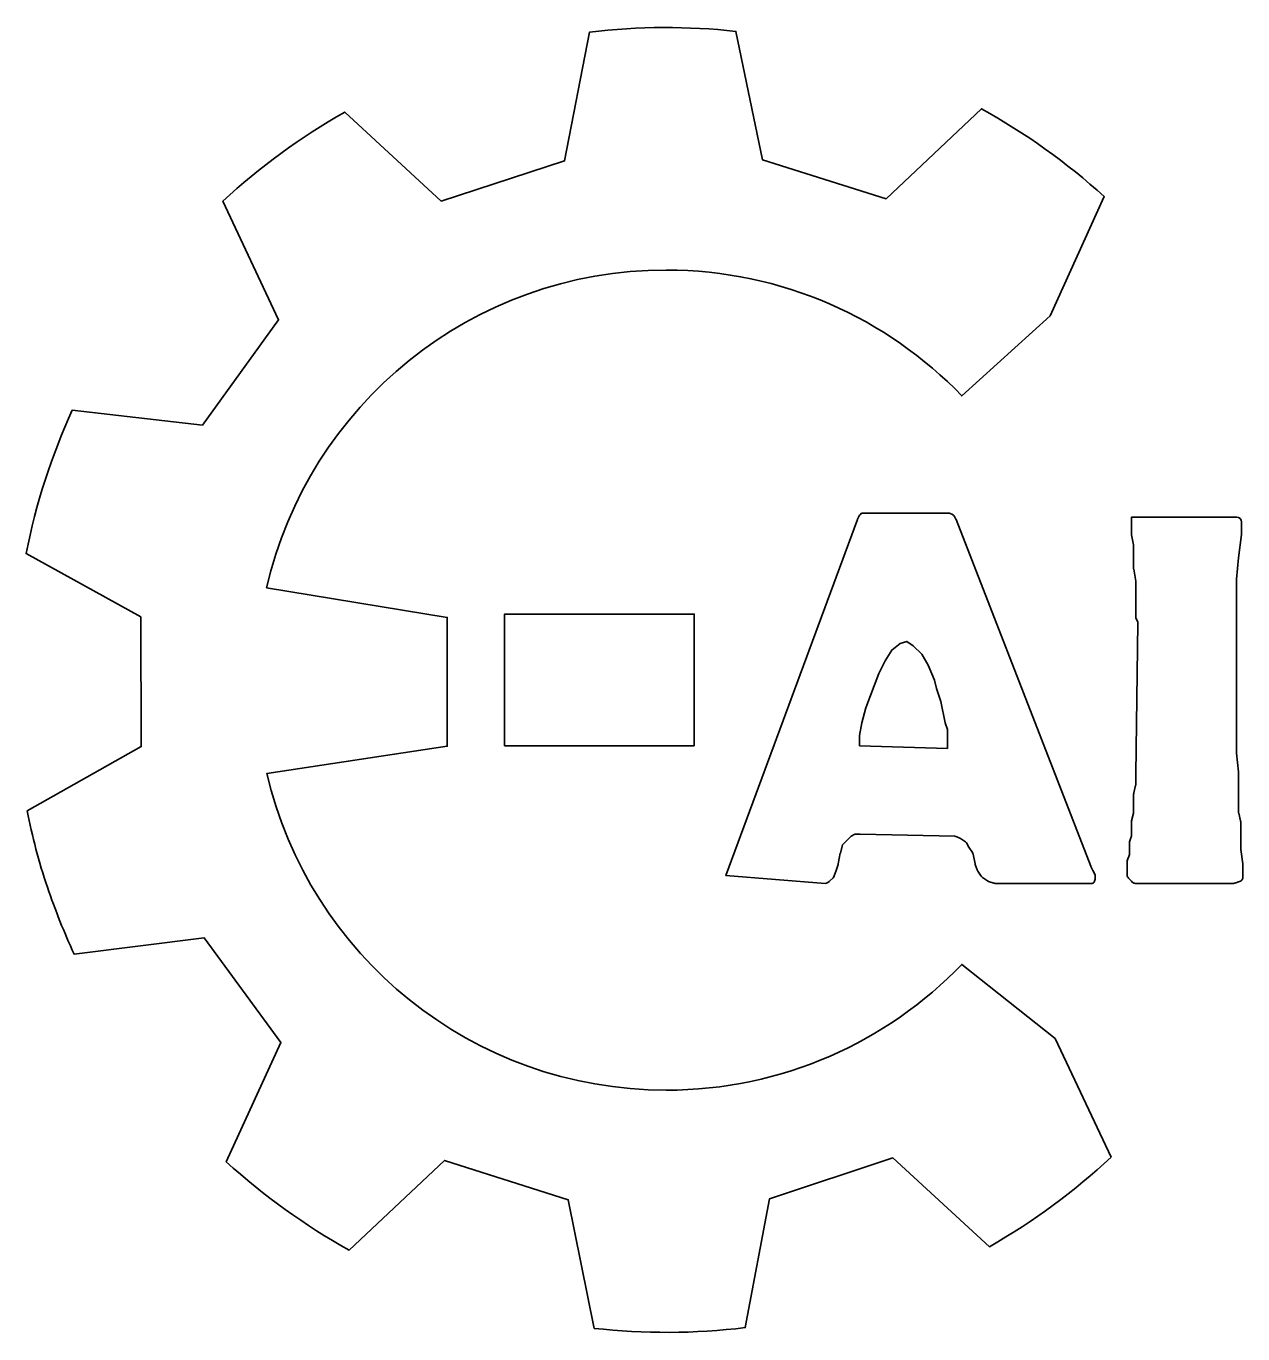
# Model space of a CAD drawing. Extents: x 629 to 1075, y -751 to -271.
import ezdxf

# ---------------------------------------------------------------- set-up
doc = ezdxf.new("R2010")
doc.units = 0
doc.header["$MEASUREMENT"] = 0
doc.layers.add('Layer 1', color=7, linetype='Continuous', lineweight=0)

msp = doc.modelspace()

# ---------------------------------------------------------------- linework, layer by layer
at = {"layer": 'Layer 1', "color": 18, "lineweight": 35, "true_color": 0x000000}
msp.add_lwpolyline([(873.95, -535.48), (804.31, -535.48), (804.31, -487.14), (873.95, -487.14)], close=True, dxfattribs=at)
for points, knots in [([(1027, -686.54), (1013.6, -699.03), (998.67, -710.1), (982.35, -719.44), (982.35, -719.44), (946.91, -686.82), (946.91, -686.82), (946.91, -686.82), (901.63, -701.79), (901.63, -701.79), (901.63, -701.79), (892.66, -749.14), (892.66, -749.14), (874.03, -751.43), (855.44, -751.4), (837.23, -749.41), (837.23, -749.41), (827.71, -702.19), (827.71, -702.19), (827.71, -702.19), (782.3, -687.72), (782.3, -687.72), (782.3, -687.72), (747.2, -720.65), (747.2, -720.65), (731.04, -711.67), (715.9, -700.73), (702.11, -688.21), (702.11, -688.21), (722.18, -644.45), (722.18, -644.45), (722.18, -644.45), (694.02, -606.01), (694.02, -606.01), (694.02, -606.01), (646.28, -611.99), (646.28, -611.99), (642.63, -604.04), (639.33, -595.86), (636.44, -587.37), (633.32, -578.06), (630.89, -568.7), (628.98, -559.41), (628.98, -559.41), (670.89, -535.79), (670.89, -535.79), (670.89, -535.79), (670.71, -488.14), (670.71, -488.14), (670.71, -488.14), (628.66, -464.9), (628.66, -464.9), (632.24, -446.62), (637.97, -428.94), (645.58, -412.17), (645.58, -412.17), (693.35, -417.73), (693.35, -417.73), (693.35, -417.73), (721.31, -379.08), (721.31, -379.08), (721.31, -379.08), (700.89, -335.49), (700.89, -335.49), (714.31, -323.03), (729.3, -312.03), (745.65, -302.77), (745.65, -302.77), (781.03, -335.46), (781.03, -335.46), (781.03, -335.46), (826.37, -320.69), (826.37, -320.69), (826.37, -320.69), (835.5, -273.4), (835.5, -273.4), (853.58, -271.22), (871.63, -271.21), (889.27, -273.12), (889.27, -273.12), (898.97, -320.27), (898.97, -320.27), (898.97, -320.27), (944.43, -334.61), (944.43, -334.61), (944.43, -334.61), (979.41, -301.57), (979.41, -301.57), (995.55, -310.52), (1010.69, -321.29), (1024.46, -333.81), (1024.46, -333.81), (1004.61, -377.59), (1004.61, -377.59), (1004.61, -377.59), (972.17, -406.97), (972.17, -406.97), (944.78, -378.5), (906.29, -360.78), (863.66, -360.78), (792.16, -360.78), (732.3, -410.61), (716.92, -477.44), (716.92, -477.44), (783.25, -488.33), (783.25, -488.33), (783.25, -488.33), (783.25, -535.66), (783.25, -535.66), (783.25, -535.66), (717.01, -545.67), (717.01, -545.67), (732.53, -612.31), (792.29, -661.94), (863.66, -661.94), (906.29, -661.94), (944.78, -644.23), (972.17, -615.76), (972.17, -615.76), (1006.46, -643.01), (1006.46, -643.01), (1006.46, -643.01), (1027, -686.54), (1027, -686.54)], [0, 0, 0, 0, 1, 1, 1, 2, 2, 2, 3, 3, 3, 4, 4, 4, 5, 5, 5, 6, 6, 6, 7, 7, 7, 8, 8, 8, 9, 9, 9, 10, 10, 10, 11, 11, 11, 12, 12, 12, 13, 13, 13, 14, 14, 14, 15, 15, 15, 16, 16, 16, 17, 17, 17, 18, 18, 18, 19, 19, 19, 20, 20, 20, 21, 21, 21, 22, 22, 22, 23, 23, 23, 24, 24, 24, 25, 25, 25, 26, 26, 26, 27, 27, 27, 28, 28, 28, 29, 29, 29, 30, 30, 30, 31, 31, 31, 32, 32, 32, 33, 33, 33, 34, 34, 34, 35, 35, 35, 36, 36, 36, 37, 37, 37, 38, 38, 38, 39, 39, 39, 40, 40, 40, 41, 41, 41, 41]), ([(1020.34, -581.28), (1020.34, -581.28), (1019.59, -579.78), (1019.59, -579.78), (1019.57, -579.73), (1019.55, -579.69), (1019.52, -579.64), (1019.52, -579.64), (970.06, -452.43), (970.06, -452.43), (970.04, -452.38), (970.01, -452.33), (969.99, -452.29), (969.99, -452.29), (969.49, -451.3), (969.49, -451.3), (969.33, -450.97), (969.06, -450.7), (968.73, -450.53), (968.73, -450.53), (967.67, -450), (967.67, -450), (967.67, -450), (935.38, -450), (935.38, -450), (935.38, -450), (934.82, -450.61), (934.82, -450.61), (934.71, -450.72), (934.61, -450.86), (934.54, -451.01), (934.54, -451.01), (933.91, -452.27), (933.91, -452.27), (933.88, -452.33), (933.86, -452.39), (933.83, -452.44), (933.83, -452.44), (885.59, -583.16), (885.59, -583.16), (885.59, -583.16), (922, -586), (922, -586), (922.37, -586), (922.71, -585.89), (923, -585.68), (923, -585.68), (923.54, -585.29), (923.54, -585.29), (923.61, -585.24), (923.68, -585.18), (923.74, -585.12), (923.74, -585.12), (924.94, -583.92), (924.94, -583.92), (925.12, -583.74), (925.27, -583.51), (925.34, -583.26), (925.34, -583.26), (926, -581.28), (926, -581.28), (926, -581.28), (926.76, -579.03), (926.76, -579.03), (926.78, -578.96), (926.8, -578.89), (926.81, -578.81), (926.81, -578.81), (927.57, -574.96), (927.57, -574.96), (927.58, -574.93), (927.58, -574.9), (927.59, -574.87), (927.59, -574.87), (928.25, -572.31), (928.25, -572.31), (928.32, -572.01), (928.48, -571.73), (928.69, -571.52), (928.69, -571.52), (929.94, -570.28), (929.94, -570.28), (929.94, -570.28), (931.31, -568.9), (931.31, -568.9), (931.44, -568.77), (931.59, -568.67), (931.76, -568.58), (931.76, -568.58), (932.72, -568.1), (932.72, -568.1), (932.95, -567.98), (933.22, -567.92), (933.48, -567.92), (933.48, -567.92), (934.81, -567.92), (934.81, -567.92), (934.81, -567.92), (969.64, -568.7), (969.64, -568.7), (969.89, -568.71), (970.15, -568.76), (970.37, -568.88), (970.37, -568.88), (971.51, -569.44), (971.51, -569.44), (971.57, -569.48), (971.63, -569.51), (971.69, -569.55), (971.69, -569.55), (973.58, -570.81), (973.58, -570.81), (973.82, -570.98), (974.03, -571.21), (974.16, -571.47), (974.16, -571.47), (974.7, -572.54), (974.7, -572.54), (974.73, -572.6), (974.77, -572.67), (974.81, -572.72), (974.81, -572.72), (976.13, -574.71), (976.13, -574.71), (976.25, -574.9), (976.34, -575.1), (976.38, -575.32), (976.38, -575.32), (977.08, -578.82), (977.08, -578.82), (977.1, -578.89), (977.11, -578.96), (977.13, -579.03), (977.13, -579.03), (977.82, -581.06), (977.82, -581.06), (977.87, -581.21), (977.93, -581.35), (978.01, -581.47), (978.01, -581.47), (979.27, -583.36), (979.27, -583.36), (979.4, -583.55), (979.56, -583.7), (979.74, -583.83), (979.74, -583.83), (981.62, -585.09), (981.62, -585.09), (981.76, -585.17), (981.89, -585.24), (982.04, -585.28), (982.04, -585.28), (983.94, -585.91), (983.94, -585.91), (984.12, -585.97), (984.3, -586), (984.48, -586), (984.48, -586), (1020.12, -586), (1020.12, -586), (1020.19, -586), (1020.33, -585.91), (1020.48, -585.8), (1020.89, -585.47), (1021.13, -584.98), (1021.13, -584.46), (1021.13, -584.46), (1021.13, -582.86), (1021.13, -582.86), (1021.13, -582.86), (1020.34, -581.28), (1020.34, -581.28)], [0, 0, 0, 0, 1, 1, 1, 2, 2, 2, 3, 3, 3, 4, 4, 4, 5, 5, 5, 6, 6, 6, 7, 7, 7, 8, 8, 8, 9, 9, 9, 10, 10, 10, 11, 11, 11, 12, 12, 12, 13, 13, 13, 14, 14, 14, 15, 15, 15, 16, 16, 16, 17, 17, 17, 18, 18, 18, 19, 19, 19, 20, 20, 20, 21, 21, 21, 22, 22, 22, 23, 23, 23, 24, 24, 24, 25, 25, 25, 26, 26, 26, 27, 27, 27, 28, 28, 28, 29, 29, 29, 30, 30, 30, 31, 31, 31, 32, 32, 32, 33, 33, 33, 34, 34, 34, 35, 35, 35, 36, 36, 36, 37, 37, 37, 38, 38, 38, 39, 39, 39, 40, 40, 40, 41, 41, 41, 42, 42, 42, 43, 43, 43, 44, 44, 44, 45, 45, 45, 46, 46, 46, 47, 47, 47, 48, 48, 48, 49, 49, 49, 50, 50, 50, 51, 51, 51, 52, 52, 52, 53, 53, 53, 54, 54, 54, 55, 55, 55, 56, 56, 56, 57, 57, 57, 57]), ([(1035.28, -451.57), (1035.28, -451.57), (1073.16, -451.57), (1073.16, -451.57), (1074.11, -451.57), (1074.87, -452.34), (1074.87, -453.28), (1074.87, -453.28), (1074.87, -457.73), (1074.87, -457.73), (1074.87, -457.8), (1074.87, -457.87), (1074.86, -457.94), (1074.86, -457.94), (1073.8, -466.51), (1073.8, -466.51), (1073.8, -466.51), (1073.02, -474.29), (1073.02, -474.29), (1073.01, -474.34), (1073.01, -474.4), (1073.01, -474.46), (1073.01, -474.46), (1073.01, -483.02), (1073.01, -483.02), (1073.01, -483.02), (1073.01, -516.03), (1073.01, -516.03), (1073.01, -516.03), (1073.01, -537.95), (1073.01, -537.95), (1073.01, -538.01), (1073.01, -538.08), (1073.02, -538.14), (1073.02, -538.14), (1073.79, -545.03), (1073.79, -545.03), (1073.79, -545.09), (1073.8, -545.15), (1073.8, -545.22), (1073.8, -545.22), (1073.8, -550.62), (1073.8, -550.62), (1073.8, -550.62), (1073.8, -555.34), (1073.8, -555.34), (1073.8, -555.34), (1073.8, -559.85), (1073.8, -559.85), (1073.8, -559.99), (1073.81, -560.13), (1073.85, -560.26), (1073.85, -560.26), (1074.53, -563), (1074.53, -563), (1074.57, -563.13), (1074.58, -563.27), (1074.58, -563.41), (1074.58, -563.41), (1074.58, -567.13), (1074.58, -567.13), (1074.58, -567.13), (1074.58, -570.28), (1074.58, -570.28), (1074.58, -570.28), (1074.58, -573.3), (1074.58, -573.3), (1074.58, -573.38), (1074.59, -573.46), (1074.6, -573.54), (1074.6, -573.54), (1075.35, -578.8), (1075.35, -578.8), (1075.36, -578.88), (1075.37, -578.97), (1075.37, -579.05), (1075.37, -579.05), (1075.37, -583.72), (1075.37, -583.72), (1075.37, -584.17), (1075.19, -584.61), (1074.87, -584.93), (1074.87, -584.93), (1074.87, -584.93), (1074.87, -584.93), (1074.68, -585.12), (1074.45, -585.26), (1074.2, -585.34), (1074.2, -585.34), (1072.49, -585.91), (1072.49, -585.91), (1072.31, -585.97), (1072.13, -586), (1071.95, -586), (1071.95, -586), (1035.98, -586), (1035.98, -586), (1035.53, -586), (1035.1, -585.82), (1034.78, -585.5), (1034.78, -585.5), (1034.49, -585.21), (1034.49, -585.21), (1034.49, -585.21), (1033.7, -584.43), (1033.7, -584.43), (1033.7, -584.43), (1033.42, -584.14), (1033.42, -584.14), (1033.1, -583.82), (1032.92, -583.39), (1032.92, -582.93), (1032.92, -582.93), (1032.92, -579.72), (1032.92, -579.72), (1032.92, -579.72), (1032.92, -577.76), (1032.92, -577.76), (1032.92, -577.49), (1032.98, -577.23), (1033.1, -576.99), (1033.1, -576.99), (1033.52, -576.14), (1033.52, -576.14), (1033.64, -575.9), (1033.7, -575.64), (1033.7, -575.38), (1033.7, -575.38), (1033.7, -573.42), (1033.7, -573.42), (1033.7, -573.42), (1033.7, -571.34), (1033.7, -571.34), (1033.7, -571.16), (1033.73, -570.97), (1033.79, -570.8), (1033.79, -570.8), (1034.4, -568.97), (1034.4, -568.97), (1034.46, -568.79), (1034.49, -568.61), (1034.49, -568.43), (1034.49, -568.43), (1034.49, -567.13), (1034.49, -567.13), (1034.49, -567.13), (1034.49, -564.77), (1034.49, -564.77), (1034.49, -564.77), (1034.49, -563.41), (1034.49, -563.41), (1034.49, -563.27), (1034.51, -563.13), (1034.54, -563), (1034.54, -563), (1035.23, -560.26), (1035.23, -560.26), (1035.26, -560.13), (1035.28, -559.99), (1035.28, -559.85), (1035.28, -559.85), (1035.28, -556.91), (1035.28, -556.91), (1035.28, -556.91), (1035.28, -553.19), (1035.28, -553.19), (1035.28, -553.05), (1035.29, -552.91), (1035.33, -552.78), (1035.33, -552.78), (1036.01, -550.04), (1036.01, -550.04), (1036.05, -549.91), (1036.06, -549.77), (1036.06, -549.63), (1036.06, -549.63), (1036.06, -545.91), (1036.06, -545.91), (1036.06, -545.91), (1036.84, -490.51), (1036.84, -490.51), (1036.85, -490.24), (1036.78, -489.96), (1036.66, -489.72), (1036.66, -489.72), (1036.24, -488.88), (1036.24, -488.88), (1036.12, -488.64), (1036.06, -488.38), (1036.06, -488.12), (1036.06, -488.12), (1036.06, -481.45), (1036.06, -481.45), (1036.06, -481.45), (1036.06, -475.3), (1036.06, -475.3), (1036.06, -475.2), (1036.05, -475.11), (1036.04, -475.02), (1036.04, -475.02), (1035.3, -470.58), (1035.3, -470.58), (1035.28, -470.49), (1035.28, -470.39), (1035.28, -470.3), (1035.28, -470.3), (1035.28, -461.96), (1035.28, -461.96), (1035.28, -461.85), (1035.27, -461.74), (1035.24, -461.63), (1035.24, -461.63), (1034.52, -458.02), (1034.52, -458.02), (1034.5, -457.92), (1034.49, -457.81), (1034.49, -457.7), (1034.49, -457.7), (1034.47, -451.57), (1034.47, -451.57), (1034.47, -451.57), (1035.28, -451.57), (1035.28, -451.57)], [0, 0, 0, 0, 1, 1, 1, 2, 2, 2, 3, 3, 3, 4, 4, 4, 5, 5, 5, 6, 6, 6, 7, 7, 7, 8, 8, 8, 9, 9, 9, 10, 10, 10, 11, 11, 11, 12, 12, 12, 13, 13, 13, 14, 14, 14, 15, 15, 15, 16, 16, 16, 17, 17, 17, 18, 18, 18, 19, 19, 19, 20, 20, 20, 21, 21, 21, 22, 22, 22, 23, 23, 23, 24, 24, 24, 25, 25, 25, 26, 26, 26, 27, 27, 27, 28, 28, 28, 29, 29, 29, 30, 30, 30, 31, 31, 31, 32, 32, 32, 33, 33, 33, 34, 34, 34, 35, 35, 35, 36, 36, 36, 37, 37, 37, 38, 38, 38, 39, 39, 39, 40, 40, 40, 41, 41, 41, 42, 42, 42, 43, 43, 43, 44, 44, 44, 45, 45, 45, 46, 46, 46, 47, 47, 47, 48, 48, 48, 49, 49, 49, 50, 50, 50, 51, 51, 51, 52, 52, 52, 53, 53, 53, 54, 54, 54, 55, 55, 55, 56, 56, 56, 57, 57, 57, 58, 58, 58, 59, 59, 59, 60, 60, 60, 61, 61, 61, 62, 62, 62, 63, 63, 63, 64, 64, 64, 65, 65, 65, 66, 66, 66, 67, 67, 67, 68, 68, 68, 69, 69, 69, 70, 70, 70, 71, 71, 71, 72, 72, 72, 73, 73, 73, 74, 74, 74, 74]), ([(966.88, -536.47), (966.88, -536.47), (934.65, -535.44), (934.65, -535.44), (934.65, -535.44), (934.65, -531.76), (934.65, -531.76), (934.65, -531.76), (935.44, -527.04), (935.44, -527.04), (935.44, -527.04), (937.01, -521.54), (937.01, -521.54), (937.01, -521.54), (941.73, -508.96), (941.73, -508.96), (941.73, -508.96), (944.09, -504.24), (944.09, -504.24), (944.09, -504.24), (946.44, -500.31), (946.44, -500.31), (946.44, -500.31), (949.59, -497.95), (949.59, -497.95), (949.59, -497.95), (951.95, -497.17), (951.95, -497.17), (951.95, -497.17), (954.31, -498.74), (954.31, -498.74), (954.31, -498.74), (957.45, -501.88), (957.45, -501.88), (957.45, -501.88), (959.81, -505.82), (959.81, -505.82), (959.81, -505.82), (962.17, -511.32), (962.17, -511.32), (962.17, -511.32), (962.95, -514.46), (962.95, -514.46), (962.95, -514.46), (964.53, -519.18), (964.53, -519.18), (964.53, -519.18), (966.1, -527.04), (966.1, -527.04), (966.1, -527.04), (966.88, -529.55), (966.88, -529.55), (966.88, -529.55), (966.88, -536.47), (966.88, -536.47)], [0, 0, 0, 0, 1, 1, 1, 2, 2, 2, 3, 3, 3, 4, 4, 4, 5, 5, 5, 6, 6, 6, 7, 7, 7, 8, 8, 8, 9, 9, 9, 10, 10, 10, 11, 11, 11, 12, 12, 12, 13, 13, 13, 14, 14, 14, 15, 15, 15, 16, 16, 16, 17, 17, 17, 18, 18, 18, 18])]:
    msp.add_open_spline(points, degree=3, knots=knots, dxfattribs=at)

doc.saveas('drawing.dxf')
